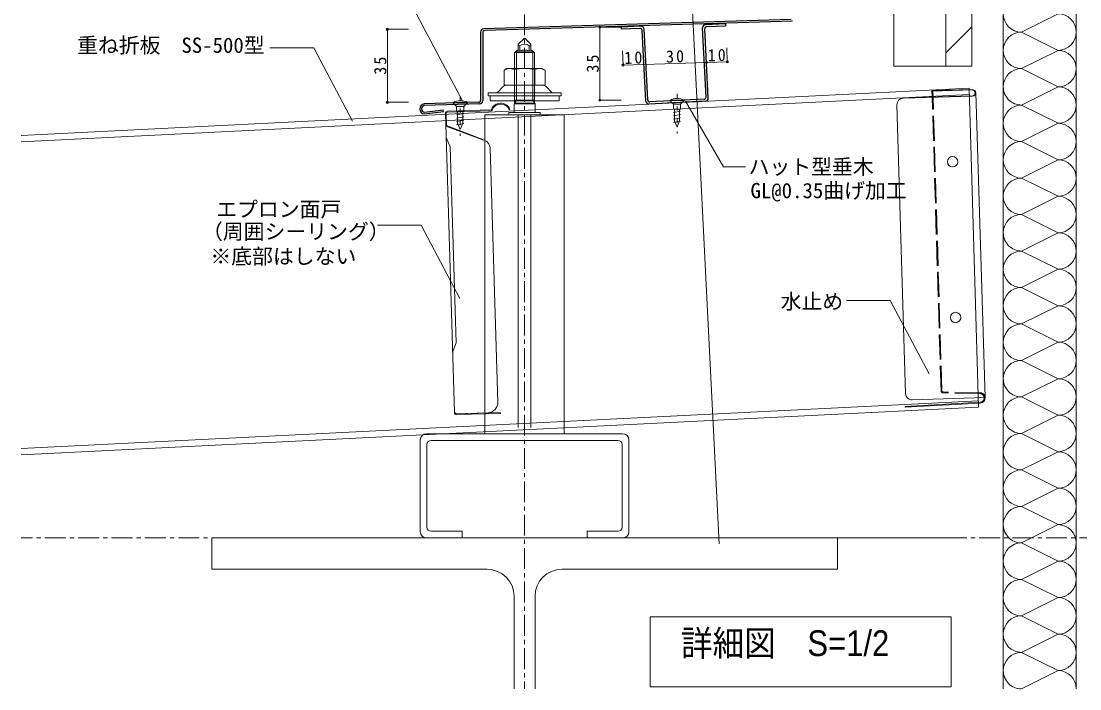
# Model space of a CAD drawing. Units: millimetres at full size. Extents: x -818 to 4206, y -602 to 594.
# Drawn here: x 36 to 544, y 2 to 323 of the extents above; entities that cross this region are included whole.
import ezdxf
from ezdxf.enums import TextEntityAlignment as Align

# ---------------------------------------------------------------- set-up
doc = ezdxf.new("R2010")
doc.units = ezdxf.units.MM
doc.header["$LTSCALE"] = 2
doc.header["$PDMODE"] = 32
doc.header["$PDSIZE"] = 1
for name, pattern in [('CHAIN1', [8, 5, -1, 1, -1]), ('DASHED', [7.5, 6, -1.5]), ('USER1', [3, 1, -2])]:
    doc.linetypes.add(name, pattern=pattern)
doc.layers.add('5-1_寸法', color=5, linetype='Continuous', lineweight=13)
doc.layers.add('F-A_F-Aﾚｲﾔ', color=4, linetype='Continuous', lineweight=18)
doc.styles.add('__：', font='')
doc.styles.add('ＭＳ ゴシック', font='')
doc.styles.get('__：').set_extended_font_data('__：')
doc.styles.get('ＭＳ ゴシック').set_extended_font_data('MS Gothic')

msp = doc.modelspace()

# ---------------------------------------------------------------- linework, layer by layer
at = {"layer": '5-1_寸法', "lineweight": 9}
for p, q in [((454.771, 301.221), (454.771, 536.229)), ((479.771, 301.221), (479.771, 536.229)), ((492.271, 301.221), (492.271, 536.229)), ((507.271, 2.479), (507.271, 536.229)), ((542.271, 2.479), (542.271, 536.229)), ((348.268, 526.424), (370.99, 71.989)), ((277.559, 314.464), (274.771, 311.677)), ((274.771, 311.677), (274.771, 308.412)), ((275.521, 310.877), (274.771, 310.877)), ((275.521, 310.877), (275.521, 308.412)), ((277.983, 314.464), (280.771, 311.677)), ((280.771, 310.877), (280.021, 310.877)), ((280.021, 310.877), (280.021, 308.412)), ((280.771, 311.677), (280.771, 308.412)), ((274.771, 309.052), (273.006, 307.64)), ((282.536, 307.64), (273.006, 307.64)), ((273.006, 283.39), (273.006, 307.64)), ((273.866, 284.879), (273.866, 308.328)), ((281.571, 308.412), (273.971, 308.412)), ((280.771, 309.052), (282.536, 307.64)), ((281.676, 284.879), (281.676, 308.328)), ((282.536, 283.39), (282.536, 307.64)), ((492.271, 301.221), (454.771, 301.221)), ((490.852, 290.594), (36.416, 267.872)), ((490.852, 290.594), (495.444, 137.664)), ((490.941, 287.628), (36.443, 264.903)), ((273.006, 283.39), (273.866, 284.879)), ((282.536, 284.879), (273.006, 284.879)), ((282.536, 283.39), (281.676, 284.879)), ((272.771, 283.155), (273.006, 283.39)), ((272.771, 283.155), (272.771, 278.852)), ((282.771, 283.155), (272.771, 283.155)), ((277.771, 283.39), (273.006, 283.39)), ((277.771, 283.39), (282.536, 283.39)), ((282.771, 283.155), (282.536, 283.39)), ((282.771, 283.155), (282.771, 278.852)), ((258.771, 277.852), (258.771, 124.852)), ((296.771, 277.852), (258.771, 277.852)), ((270.271, 278.852), (285.271, 278.852)), ((270.271, 278.352), (270.271, 278.852)), ((274.771, 277.852), (274.771, 127.852)), ((280.771, 277.852), (280.771, 127.852)), ((285.271, 278.352), (285.271, 278.852)), ((296.771, 277.852), (296.771, 124.852)), ((495.354, 140.662), (36.443, 117.716)), ((495.354, 137.662), (36.443, 114.716))]:
    msp.add_line(p, q, dxfattribs=at)
at = {"layer": '5-1_寸法', "color": 1, "linetype": 'CHAIN1'}
for p, q in [((277.771, 517.961), (277.771, 2.479)), ((777.771, 74.852), (36.443, 74.852)), ((487.771, 74.852), (387.771, 74.852))]:
    msp.add_line(p, q, dxfattribs=at)
at = {"layer": '5-1_寸法', "color": 2, "lineweight": 25}
for p, q in [((405.646, 323.514), (258.164, 319.017)), ((406.161, 322.729), (258.679, 318.232)), ((333.543, 320.301), (324.055, 319.827)), ((324.055, 319.827), (324.105, 318.828)), ((364.543, 321.09), (374.031, 321.565)), ((365.092, 320.116), (374.081, 320.566)), ((374.031, 321.565), (374.081, 320.566)), ((256.71, 317.518), (256.71, 284.81)), ((257.71, 317.233), (257.71, 284.526)), ((333.094, 319.277), (324.105, 318.828)), ((335.84, 284.375), (334.143, 318.328)), ((336.814, 284.925), (335.116, 318.878)), ((364.779, 286.323), (363.119, 319.517)), ((365.803, 285.873), (364.143, 319.068)), ((364.38, 284.3), (337.413, 282.952)), ((363.83, 285.274), (337.863, 283.976)), ((255.741, 283.811), (229.606, 283)), ((256.256, 283.027), (229.674, 282.201)), ((229.737, 279.081), (238.793, 280.148))]:
    msp.add_line(p, q, dxfattribs=at)
at = {"layer": '5-1_寸法', "color": 3}
for p, q in [((313.851, 319.827), (313.851, 284.82)), ((313.851, 319.827), (324.055, 319.827)), ((211.982, 318.817), (222.186, 318.817)), ((211.982, 318.817), (211.982, 283.811)), ((374.741, 310), (374.949, 303.199)), ((324.755, 308.473), (324.963, 301.672)), ((324.963, 301.672), (334.96, 301.978)), ((334.96, 301.978), (364.952, 302.894)), ((364.952, 302.894), (374.949, 303.199)), ((492.466, 290.004), (473.1, 289.422)), ((473.192, 286.376), (473.1, 289.422)), ((492.472, 289.8), (473.106, 289.219)), ((313.851, 284.82), (324.055, 284.82)), ((459.198, 285.956), (492.558, 286.957)), ((492.564, 286.754), (459.204, 285.752)), ((473.591, 286.388), (473.514, 288.965)), ((498.532, 142.153), (494.139, 288.428)), ((211.982, 283.811), (222.186, 283.811)), ((261.781, 280.156), (240.791, 279.526)), ((261.793, 279.756), (240.803, 279.126)), ((270.777, 280.426), (270.408, 280.273)), ((456.295, 282.664), (460.459, 144.011)), ((244.131, 134.961), (239.821, 278.496)), ((240.221, 278.508), (240.397, 272.638)), ((259.039, 265.408), (240.003, 272.425)), ((240.397, 272.638), (258.605, 265.614)), ((240.169, 266.902), (242.104, 262.458)), ((244.925, 168.5), (242.104, 262.458)), ((264.989, 140.022), (261.333, 261.762)), ((244.925, 168.5), (243.261, 163.948)), ((498.532, 142.153), (463.548, 141.103)), ((460.24, 137.968), (496.15, 139.947)), ((460.24, 137.968), (460.262, 137.568)), ((460.262, 137.568), (496.172, 139.548)), ((244.325, 134.399), (260.141, 134.874)), ((245.149, 134.391), (266.139, 135.022)), ((266.151, 134.622), (245.161, 133.992)), ((266.151, 134.622), (266.139, 135.022))]:
    msp.add_line(p, q, dxfattribs=at)
at = {"layer": '5-1_寸法', "color": 4}
for p, q in [((479.771, 307.538), (492.271, 320.038)), ((269.271, 299.986), (267.956, 299.227)), ((269.271, 299.986), (286.271, 299.986)), ((272.863, 291.986), (272.863, 299.574)), ((282.678, 291.986), (282.678, 299.574)), ((286.271, 299.986), (287.586, 299.227)), ((267.956, 291.986), (267.956, 299.227)), ((287.586, 291.986), (287.586, 299.227)), ((265.25, 288.94), (266.983, 290.947)), ((267.956, 291.986), (287.586, 291.986)), ((290.292, 288.94), (288.559, 290.947)), ((533.521, 291.229), (516.021, 282.479)), ((277.771, 288.386), (260.271, 288.386)), ((260.271, 286.986), (260.271, 288.386)), ((277.771, 286.986), (260.271, 286.986)), ((277.771, 288.386), (295.271, 288.386)), ((277.771, 286.986), (295.271, 286.986)), ((277.771, 284.586), (294.271, 284.586)), ((294.271, 284.586), (294.271, 286.986)), ((295.271, 286.986), (295.271, 288.386)), ((373.119, 252.85), (354.953, 284.315)), ((373.119, 252.85), (383.615, 252.85)), ((533.521, 221.229), (516.021, 212.479)), ((533.521, 151.229), (516.021, 142.479)), ((533.521, 81.229), (516.021, 72.479)), ((533.521, 11.229), (516.021, 2.479))]:
    msp.add_line(p, q, dxfattribs=at)
at = {"layer": '5-1_寸法', "color": 7, "linetype": 'USER1', "lineweight": 18}
for p, q in [((246.907, 286.787), (246.907, 267.787)), ((350.847, 287.875), (350.847, 268.875))]:
    msp.add_line(p, q, dxfattribs=at)
at = {"layer": '5-1_寸法', "color": 7, "lineweight": 18}
for p, q in [((347.347, 284.875), (354.347, 284.875)), ((354.347, 284.625), (352.597, 282.875)), ((243.407, 283.787), (250.407, 283.787)), ((250.407, 283.537), (248.657, 281.787)), ((349.097, 278.866), (352.597, 279.484)), ((245.157, 277.778), (248.657, 278.396)), ((245.157, 276.178), (248.657, 276.796)), ((245.157, 274.578), (248.657, 275.198)), ((349.097, 277.266), (352.597, 277.884)), ((349.097, 275.666), (352.597, 276.286)), ((349.097, 274.066), (352.597, 274.686)), ((245.157, 272.978), (248.657, 273.598)), ((272.771, 46.852), (272.771, 2.479)), ((282.771, 2.479), (282.771, 46.852)), ((482.345, 36.958), (337.901, 36.958)), ((337.901, 36.958), (337.901, 3.409))]:
    msp.add_line(p, q, dxfattribs=at)
at = {"layer": '5-1_寸法', "color": 3, "linetype": 'DASHED'}
for p, q in [((477.424, 145.44), (473.192, 286.376)), ((477.824, 145.452), (473.591, 286.388)), ((496.073, 144.144), (478.405, 144.47)), ((496.08, 144.544), (478.412, 144.87))]:
    msp.add_line(p, q, dxfattribs=at)
at = {"layer": '5-1_寸法', "color": 8, "lineweight": 18}
for p, q in [((227.771, 77.852), (227.771, 121.852)), ((324.771, 124.852), (230.771, 124.852)), ((327.771, 77.852), (327.771, 121.852)), ((230.971, 80.052), (230.971, 119.652)), ((232.971, 121.652), (322.571, 121.652)), ((324.571, 80.052), (324.571, 119.652)), ((232.971, 78.052), (247.771, 78.052)), ((247.771, 78.052), (247.771, 74.852)), ((307.771, 78.052), (307.771, 74.852)), ((322.571, 78.052), (307.771, 78.052)), ((230.771, 74.852), (247.771, 74.852)), ((324.771, 74.852), (307.771, 74.852))]:
    msp.add_line(p, q, dxfattribs=at)
at = {"layer": '5-1_寸法', "color": 4}
for points in [[(516.021, 317.479), (533.521, 326.229), (516.021, 334.979), (533.521, 343.729), (516.021, 352.479)], [(533.521, 326.229), (516.021, 317.479), (533.521, 326.229)], [(516.021, 299.979), (533.521, 308.729), (516.021, 317.479)], [(533.521, 308.729), (516.021, 299.979), (533.521, 291.229)], [(277.771, 284.586), (261.271, 284.586), (261.271, 286.986)], [(516.021, 247.479), (533.521, 256.229), (516.021, 264.979), (533.521, 273.729), (516.021, 282.479)], [(533.521, 256.229), (516.021, 247.479), (533.521, 256.229)], [(516.021, 229.979), (533.521, 238.729), (516.021, 247.479)], [(533.521, 238.729), (516.021, 229.979), (533.521, 221.229)], [(516.021, 177.479), (533.521, 186.229), (516.021, 194.979), (533.521, 203.729), (516.021, 212.479)], [(533.521, 186.229), (516.021, 177.479), (533.521, 186.229)], [(516.021, 159.979), (533.521, 168.729), (516.021, 177.479)], [(533.521, 168.729), (516.021, 159.979), (533.521, 151.229)], [(516.021, 107.479), (533.521, 116.229), (516.021, 124.979), (533.521, 133.729), (516.021, 142.479)], [(533.521, 116.229), (516.021, 107.479), (533.521, 116.229)], [(516.021, 89.979), (533.521, 98.729), (516.021, 107.479)], [(533.521, 98.729), (516.021, 89.979), (533.521, 81.229)], [(516.021, 37.479), (533.521, 46.229), (516.021, 54.979), (533.521, 63.729), (516.021, 72.479)], [(533.521, 46.229), (516.021, 37.479), (533.521, 46.229)], [(516.021, 19.979), (533.521, 28.729), (516.021, 37.479)], [(533.521, 28.729), (516.021, 19.979), (533.521, 11.229)]]:
    msp.add_lwpolyline(points, dxfattribs=at)
at = {"layer": '5-1_寸法', "color": 7, "lineweight": 18}
for points in [[(347.347, 284.625), (354.347, 284.625), (354.347, 284.875)], [(347.347, 284.875), (347.347, 284.625), (349.097, 282.875)], [(243.407, 283.537), (250.407, 283.537), (250.407, 283.787)], [(243.407, 283.787), (243.407, 283.537), (245.157, 281.787)], [(245.657, 279.487), (245.657, 273.805), (246.907, 270.787), (248.157, 273.805), (248.157, 279.487)], [(349.597, 280.575), (349.597, 274.893), (350.847, 271.875), (352.097, 274.893), (352.097, 280.575)], [(127.771, 74.852), (127.771, 59.852), (259.771, 59.852)], [(295.771, 59.852), (427.771, 59.852), (427.771, 74.852), (127.771, 74.852)], [(482.345, 36.958), (482.345, 3.409), (337.901, 3.409)]]:
    msp.add_lwpolyline(points, dxfattribs=at)
at = {"layer": '5-1_寸法', "color": 2, "lineweight": 25}
msp.add_lwpolyline([(229.748, 278.276), (238.887, 279.353), (238.793, 280.148)], dxfattribs=at)
at = {"layer": '5-1_寸法', "color": 7, "lineweight": 18}
for points in [[(245.157, 279.487), (248.657, 279.487), (248.657, 281.787), (245.157, 281.787)], [(349.097, 280.575), (352.597, 280.575), (352.597, 282.875), (349.097, 282.875)]]:
    msp.add_lwpolyline(points, close=True, dxfattribs=at)
at = {"layer": '5-1_寸法', "color": 3}
for centre in [(482.973, 255.301), (484.423, 180.585)]:
    msp.add_circle(centre, 2.5, dxfattribs=at)
at = {"layer": '5-1_寸法', "color": 4}
for centre, radius, start, end in [((516.021, 326.229), 8.75, 90, 270), ((533.521, 317.479), 8.75, 270, 90), ((516.021, 308.729), 8.75, 90, 270), ((533.521, 299.979), 8.75, 270, 90), ((533.521, 299.979), 8.75, 270, 90), ((270.762, 294.42), 5.566, 67.82073, 120.2784), ((277.771, 270.541), 29.445, 80.40598, 99.59402), ((284.78, 294.42), 5.566, 59.7216, 112.17927), ((516.021, 291.229), 8.75, 90, 180), ((269.253, 288.986), 3, 90, 139.18321), ((286.289, 288.986), 3, 40.81679, 90), ((516.021, 291.229), 8.75, 179.99998, 270), ((533.521, 282.479), 8.75, 0, 90), ((264.039, 289.986), 1.6, 270, 319.18321), ((291.503, 289.986), 1.6, 220.81679, 270), ((516.021, 273.729), 8.75, 90, 270), ((533.521, 282.479), 8.75, 270, 359.99998), ((533.521, 264.979), 8.75, 270, 90), ((516.021, 256.229), 8.75, 90, 270), ((533.521, 247.479), 8.75, 270, 90), ((516.021, 238.729), 8.75, 90, 270), ((533.521, 229.979), 8.75, 270, 90), ((533.521, 229.979), 8.75, 270, 90), ((516.021, 221.229), 8.75, 90, 180), ((516.021, 221.229), 8.75, 179.99998, 270), ((533.521, 212.479), 8.75, 0, 90), ((516.021, 203.729), 8.75, 90, 270), ((533.521, 212.479), 8.75, 270, 359.99998), ((533.521, 194.979), 8.75, 270, 90), ((516.021, 186.229), 8.75, 90, 270), ((533.521, 177.479), 8.75, 270, 90), ((516.021, 168.729), 8.75, 90, 270), ((533.521, 159.979), 8.75, 270, 90), ((533.521, 159.979), 8.75, 270, 90), ((516.021, 151.229), 8.75, 90, 180), ((516.021, 151.229), 8.75, 179.99998, 270), ((533.521, 142.479), 8.75, 0, 90), ((516.021, 133.729), 8.75, 90, 270), ((533.521, 142.479), 8.75, 270, 359.99998), ((533.521, 124.979), 8.75, 270, 90), ((516.021, 116.229), 8.75, 90, 270), ((533.521, 107.479), 8.75, 270, 90), ((516.021, 98.729), 8.75, 90, 270), ((533.521, 89.979), 8.75, 270, 90), ((533.521, 89.979), 8.75, 270, 90), ((516.021, 81.229), 8.75, 90, 180), ((516.021, 81.229), 8.75, 179.99998, 270), ((533.521, 72.479), 8.75, 0, 90), ((516.021, 63.729), 8.75, 90, 270), ((533.521, 72.479), 8.75, 270, 359.99998), ((533.521, 54.979), 8.75, 270, 90), ((516.021, 46.229), 8.75, 90, 270), ((533.521, 37.479), 8.75, 270, 90), ((516.021, 28.729), 8.75, 90, 270), ((533.521, 19.979), 8.75, 270, 90), ((533.521, 19.979), 8.75, 270, 90), ((516.021, 11.229), 8.75, 90, 180), ((516.021, 11.229), 8.75, 179.99998, 270), ((533.521, 2.479), 8.75, 0, 90)]:
    msp.add_arc(centre, radius, start, end, dxfattribs=at)
at = {"layer": '5-1_寸法', "color": 2, "lineweight": 25}
for centre, radius, start, end in [((333.618, 318.803), 1.5, 2.86241, 92.86241), ((364.618, 319.592), 1.5, 92.86241, 182.86241), ((365.142, 319.118), 1, 92.86241, 182.86241), ((258.21, 317.518), 1.5, 91.74652, 180), ((258.71, 317.233), 1, 91.74652, 180), ((333.144, 318.278), 1, 2.86241, 92.86241), ((255.71, 284.81), 1, 271.77864, 0), ((256.21, 284.526), 1.5, 271.77853, 0), ((337.338, 284.45), 1.5, 182.86241, 272.86241), ((337.813, 284.974), 1, 182.86241, 272.86241), ((363.78, 286.273), 1, 272.86241, 2.86241), ((364.305, 285.798), 1.5, 272.86241, 2.86241), ((229.912, 280.645), 2.374, 97.39827, 266.04173), ((229.912, 280.645), 1.574, 98.69478, 263.59661)]:
    msp.add_arc(centre, radius, start, end, dxfattribs=at)
at = {"layer": '5-1_寸法', "lineweight": 9}
for centre, radius, start, end in [((277.771, 308.112), 3.564, 50.85375, 129.14625), ((277.771, 314.252), 0.3, 45, 135), ((277.771, 304.777), 4.275, 58.24378, 121.75622), ((270.771, 278.352), 0.5, 180, 270), ((284.771, 278.352), 0.5, 270, 0)]:
    msp.add_arc(centre, radius, start, end, dxfattribs=at)
at = {"layer": '5-1_寸法', "color": 3}
for centre, radius, start, end in [((492.259, 288.107), 1.908, 9.67874, 83.76126), ((492.184, 288.264), 1.563, 5.56754, 79.36901), ((459.294, 282.754), 3, 91.72, 181.72), ((492.306, 288.369), 1.434, 280.082, 1.86145), ((492.446, 288.444), 1.694, 273.99652, 359.44348), ((240.821, 278.526), 1, 91.72, 181.72), ((266.331, 278.576), 4.816, 91.72, 160.84505), ((261.781, 280.156), 0.4, 271.72, 340.84505), ((266.331, 278.576), 4.416, 91.72, 160.84505), ((266.331, 278.576), 4.816, 22.59495, 91.72), ((266.331, 278.576), 4.416, 22.59495, 91.72), ((240.821, 278.526), 0.6, 91.72, 181.72), ((256.947, 261.547), 4.392, 2.80942, 67.81362), ((463.458, 144.101), 3, 181.72, 271.72), ((496.034, 142.044), 2.5, 273.15503, 1.72), ((259.931, 139.928), 5.059, 272.38509, 1.05491), ((496.034, 142.044), 2.1, 273.15503, 1.72), ((245.131, 134.991), 1, 181.72, 271.72)]:
    msp.add_arc(centre, radius, start, end, dxfattribs=at)
at = {"layer": '5-1_寸法', "color": 7, "lineweight": 18}
for centre, radius, start, end in [((246.907, 276.531), 8.056, 64.25, 115.75), ((350.847, 277.619), 8.056, 64.25, 115.75), ((259.771, 46.852), 13, 0, 90), ((295.771, 46.852), 13, 90, 180)]:
    msp.add_arc(centre, radius, start, end, dxfattribs=at)
at = {"layer": '5-1_寸法', "color": 3, "linetype": 'DASHED'}
for centre, radius, start, end in [((478.423, 145.47), 1, 181.72, 268.94247), ((478.423, 145.47), 0.6, 181.72, 268.94247), ((496.034, 142.044), 2.1, 1.72, 88.94247), ((496.034, 142.044), 2.5, 1.72, 88.94247), ((245.131, 134.991), 0.6, 181.72, 271.72)]:
    msp.add_arc(centre, radius, start, end, dxfattribs=at)
at = {"layer": '5-1_寸法', "color": 8, "lineweight": 18}
for centre, radius, start, end in [((230.771, 121.852), 3, 90, 180), ((324.771, 121.852), 3, 0, 90), ((232.971, 119.652), 2, 90, 180), ((322.571, 119.652), 2, 0, 90), ((230.771, 77.852), 3, 180, 270), ((232.971, 80.052), 2, 180, 270), ((322.571, 80.052), 2, 270, 0), ((324.771, 77.852), 3, 270, 0)]:
    msp.add_arc(centre, radius, start, end, dxfattribs=at)
at = {"layer": '5-1_寸法', "color": 3}
for p in [(313.851, 319.827), (211.982, 318.817), (324.963, 301.672), (364.952, 302.894), (374.949, 303.199), (211.982, 283.811), (313.851, 284.82)]:
    msp.add_point(p, dxfattribs=at)
at = {"layer": 'F-A_F-Aﾚｲﾔ', "lineweight": 13}
for p, q in [((207.173, 224.867), (228.165, 224.867)), ((228.165, 224.867), (246.742, 189.76))]:
    msp.add_line(p, q, dxfattribs=at)
for points in [[(200.816, 334.115), (221.808, 334.115), (248.207, 284.226)], [(155.665, 309.898), (176.657, 309.898), (195.234, 274.791)], [(432.101, 188.675), (453.093, 188.675), (471.67, 153.567)]]:
    msp.add_lwpolyline(points, dxfattribs=at)

# ---------------------------------------------------------------- texts
at = {"layer": '5-1_寸法', "color": 3, "style": 'ＭＳ ゴシック'}
for s, p in [('重ね折板\u3000SS-500型', (63.231, 305.31)), ('ハット型垂木', (385.168, 247.04)), ('GL@0.35曲げ加工', (386.068, 235.614)), ('エプロン面戸', (129.921, 226.654)), ('（周囲シーリング）', (123.09, 215.977)), ('※底部はしない', (127.115, 204.073)), ('水止め', (400.527, 182.429))]:
    msp.add_text(s, height=7.331, dxfattribs=at).set_placement(p, align=Align.BOTTOM_LEFT)
at = {"layer": '5-1_寸法', "color": 7, "style": '__：', "width": 0.9}
msp.add_text('詳細図\u3000S=1/2', height=12.35, dxfattribs=at).set_placement((352.706, 14.5), align=Align.BOTTOM_LEFT)
at = {"layer": '5-1_寸法', "color": 7, "char_height": 5.865, "attachment_point": 7, "style": 'ＭＳ ゴシック'}
for s, insert, rotation in [('\\T1.27;\\W0.95;35', (211.582, 297.064), 90), ('\\T1.27;\\W0.95;35', (313.451, 298.073), 90), ('\\T1.27;\\W0.95;10', (325.701, 302.095), 1.75), ('\\T1.27;\\W0.95;30', (345.696, 302.706), 1.75), ('\\T1.27;\\W0.95;10', (365.69, 303.317), 1.75)]:
    msp.add_mtext(s, dxfattribs=dict(at, insert=insert, rotation=rotation))

doc.saveas('drawing.dxf')
